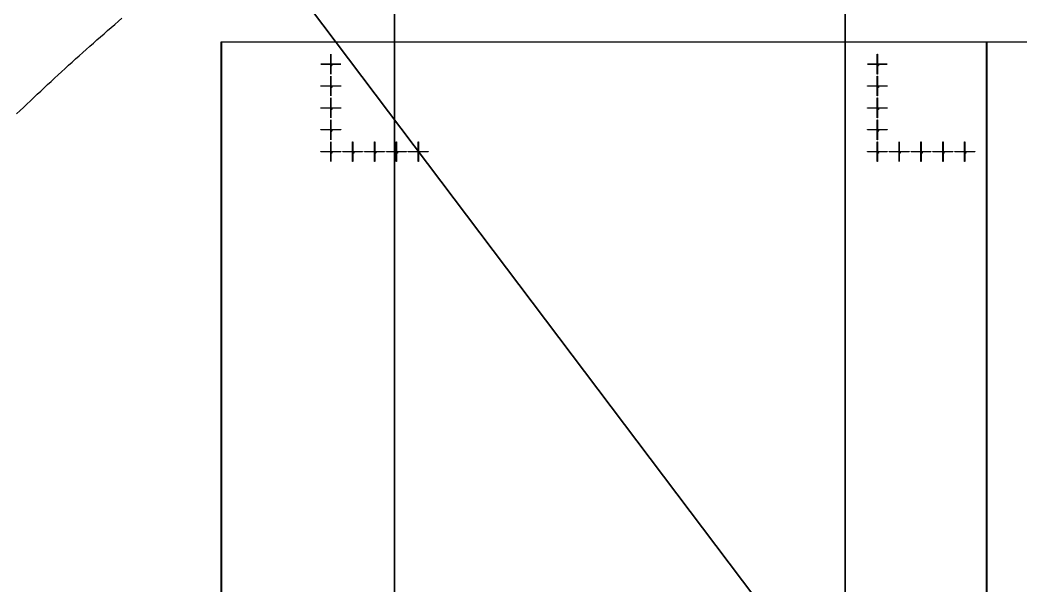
# Model space of a CAD drawing. Extents: x -25400 to 25400, y -24113 to 25400.
# Drawn here: x -15848 to -6690, y 12184 to 17359 of the extents above; entities that cross this region are included whole.
import ezdxf

# ---------------------------------------------------------------- set-up
doc = ezdxf.new("R2010")
doc.units = 0
for name, color, linetype in [('L0D0', 1, 'CONTINUOUS'), ('L1D0', 2, 'CONTINUOUS'), ('L3D0', 3, 'CONTINUOUS')]:
    doc.layers.add(name, color=color, linetype=linetype)

msp = doc.modelspace()

# ---------------------------------------------------------------- linework, layer by layer
at = {"layer": 'L0D0'}
for points in [[(-8299.673, -24005.737), (-8299.673, 24005.737)], [(-12421.944, 22155.255), (-12421.944, -22155.255)], [(-12421.944, -22155.255), (-12421.944, 22155.255), (-8299.673, 22155.255), (-8299.673, -24005.737)], [(-13800.333, 18274.595), (0, 0), (-19469.972, 12055.297)], [(0, 0), (-13800.333, 18274.595)], [(-15879.032, 16500.495), (-15847.729, 16530.562), (-15816.369, 16560.57), (-15784.952, 16590.518), (-15753.478, 16620.407), (-15721.948, 16650.236), (-15690.361, 16680.005), (-15658.718, 16709.714), (-15627.019, 16739.363), (-15595.263, 16768.952), (-15563.452, 16798.481), (-15531.584, 16827.95), (-15499.661, 16857.358), (-15467.682, 16886.705), (-15435.648, 16915.992), (-15403.558, 16945.218), (-15371.412, 16974.383), (-15339.212, 17003.487), (-15306.956, 17032.53), (-15274.646, 17061.512), (-15242.28, 17090.433), (-15209.86, 17119.292), (-15177.385, 17148.09), (-15144.856, 17176.826), (-15112.272, 17205.5), (-15079.634, 17234.113), (-15046.941, 17262.664), (-15014.195, 17291.152), (-14981.395, 17319.579), (-14948.541, 17347.943), (-14915.633, 17376.245)]]:
    msp.add_lwpolyline(points, dxfattribs=at)
at = {"layer": 'L1D0'}
for points in [[(-13005.75, 16963.85), (-13005.75, 17046.85), (-13003.25, 17046.85), (-13003.25, 16963.85)], [(-8005.75, 16963.85), (-8005.75, 17046.85), (-8003.25, 17046.85), (-8003.25, 16963.85)], [(-13095.5, 16954.6), (-13095.5, 16957.1), (-13012.5, 16957.1), (-13012.5, 16954.6)], [(-13004.7, 16950.85), (-13004.7, 16955.65), (-13009.5, 16955.65), (-13009.5, 16956.05), (-13004.7, 16956.05), (-13004.7, 16960.85), (-13004.3, 16960.85), (-13004.3, 16956.05), (-12999.5, 16956.05), (-12999.5, 16955.65), (-13004.3, 16955.65), (-13004.3, 16950.85)], [(-13005.75, 16864.85), (-13005.75, 16947.85), (-13003.25, 16947.85), (-13003.25, 16864.85)], [(-12998.5, 16945.294), (-12998.5, 16948.85), (-12994.056, 16948.85), (-12994.056, 16947.961), (-12997.611, 16947.961), (-12997.611, 16946.183), (-12994.944, 16946.183), (-12994.944, 16945.294)], [(-12998.5, 16942.628), (-12998.5, 16943.517), (-12994.944, 16943.517), (-12994.944, 16942.628)], [(-12996.5, 16954.6), (-12996.5, 16957.1), (-12913.5, 16957.1), (-12913.5, 16954.6)], [(-12994.944, 16943.517), (-12994.944, 16945.294), (-12994.056, 16945.294), (-12994.056, 16943.517)], [(-8095.5, 16954.6), (-8095.5, 16957.1), (-8012.5, 16957.1), (-8012.5, 16954.6)], [(-8004.7, 16950.85), (-8004.7, 16955.65), (-8009.5, 16955.65), (-8009.5, 16956.05), (-8004.7, 16956.05), (-8004.7, 16960.85), (-8004.3, 16960.85), (-8004.3, 16956.05), (-7999.5, 16956.05), (-7999.5, 16955.65), (-8004.3, 16955.65), (-8004.3, 16950.85)], [(-8005.75, 16864.85), (-8005.75, 16947.85), (-8003.25, 16947.85), (-8003.25, 16864.85)], [(-7998.5, 16945.294), (-7998.5, 16948.85), (-7994.056, 16948.85), (-7994.056, 16947.961), (-7997.611, 16947.961), (-7997.611, 16946.183), (-7994.944, 16946.183), (-7994.944, 16945.294)], [(-7998.5, 16942.628), (-7998.5, 16943.517), (-7994.944, 16943.517), (-7994.944, 16942.628)], [(-7996.5, 16954.6), (-7996.5, 16957.1), (-7913.5, 16957.1), (-7913.5, 16954.6)], [(-7994.944, 16943.517), (-7994.944, 16945.294), (-7994.056, 16945.294), (-7994.056, 16943.517)], [(-13004.7, 16750.85), (-13004.7, 16755.65), (-13009.5, 16755.65), (-13009.5, 16756.05), (-13004.7, 16756.05), (-13004.7, 16760.85), (-13004.3, 16760.85), (-13004.3, 16756.05), (-12999.5, 16756.05), (-12999.5, 16755.65), (-13004.3, 16755.65), (-13004.3, 16750.85)], [(-13005.75, 16763.85), (-13005.75, 16846.85), (-13003.25, 16846.85), (-13003.25, 16763.85)], [(-8004.7, 16750.85), (-8004.7, 16755.65), (-8009.5, 16755.65), (-8009.5, 16756.05), (-8004.7, 16756.05), (-8004.7, 16760.85), (-8004.3, 16760.85), (-8004.3, 16756.05), (-7999.5, 16756.05), (-7999.5, 16755.65), (-8004.3, 16755.65), (-8004.3, 16750.85)], [(-8005.75, 16763.85), (-8005.75, 16846.85), (-8003.25, 16846.85), (-8003.25, 16763.85)], [(-13095.5, 16754.6), (-13095.5, 16757.1), (-13012.5, 16757.1), (-13012.5, 16754.6)], [(-13005.75, 16664.85), (-13005.75, 16747.85), (-13003.25, 16747.85), (-13003.25, 16664.85)], [(-12995.833, 16742.628), (-12995.833, 16744.406), (-12998.5, 16744.406), (-12998.5, 16746.183), (-12997.611, 16746.183), (-12997.611, 16745.294), (-12995.833, 16745.294), (-12995.833, 16747.961), (-12996.722, 16747.961), (-12996.722, 16748.85), (-12994.944, 16748.85), (-12994.944, 16745.294), (-12994.056, 16745.294), (-12994.056, 16744.406), (-12994.944, 16744.406), (-12994.944, 16742.628)], [(-12997.611, 16746.183), (-12997.611, 16747.961), (-12996.722, 16747.961), (-12996.722, 16746.183)], [(-12996.5, 16754.6), (-12996.5, 16757.1), (-12913.5, 16757.1), (-12913.5, 16754.6)], [(-8095.5, 16754.6), (-8095.5, 16757.1), (-8012.5, 16757.1), (-8012.5, 16754.6)], [(-8005.75, 16664.85), (-8005.75, 16747.85), (-8003.25, 16747.85), (-8003.25, 16664.85)], [(-7995.833, 16742.628), (-7995.833, 16744.406), (-7998.5, 16744.406), (-7998.5, 16746.183), (-7997.611, 16746.183), (-7997.611, 16745.294), (-7995.833, 16745.294), (-7995.833, 16747.961), (-7996.722, 16747.961), (-7996.722, 16748.85), (-7994.944, 16748.85), (-7994.944, 16745.294), (-7994.056, 16745.294), (-7994.056, 16744.406), (-7994.944, 16744.406), (-7994.944, 16742.628)], [(-7997.611, 16746.183), (-7997.611, 16747.961), (-7996.722, 16747.961), (-7996.722, 16746.183)], [(-7996.5, 16754.6), (-7996.5, 16757.1), (-7913.5, 16757.1), (-7913.5, 16754.6)], [(-13005.75, 16563.85), (-13005.75, 16646.85), (-13003.25, 16646.85), (-13003.25, 16563.85)], [(-8005.75, 16563.85), (-8005.75, 16646.85), (-8003.25, 16646.85), (-8003.25, 16563.85)], [(-13095.5, 16554.6), (-13095.5, 16557.1), (-13012.5, 16557.1), (-13012.5, 16554.6)], [(-13004.7, 16550.85), (-13004.7, 16555.65), (-13009.5, 16555.65), (-13009.5, 16556.05), (-13004.7, 16556.05), (-13004.7, 16560.85), (-13004.3, 16560.85), (-13004.3, 16556.05), (-12999.5, 16556.05), (-12999.5, 16555.65), (-13004.3, 16555.65), (-13004.3, 16550.85)], [(-13005.75, 16464.85), (-13005.75, 16547.85), (-13003.25, 16547.85), (-13003.25, 16464.85)], [(-12998.5, 16547.961), (-12998.5, 16548.85), (-12994.944, 16548.85), (-12994.944, 16547.961)], [(-12998.5, 16542.628), (-12998.5, 16543.517), (-12994.944, 16543.517), (-12994.944, 16542.628)], [(-12997.611, 16545.294), (-12997.611, 16546.183), (-12994.944, 16546.183), (-12994.944, 16545.294)], [(-12996.5, 16554.6), (-12996.5, 16557.1), (-12913.5, 16557.1), (-12913.5, 16554.6)], [(-12994.944, 16546.183), (-12994.944, 16547.961), (-12994.056, 16547.961), (-12994.056, 16546.183)], [(-12994.944, 16543.517), (-12994.944, 16545.294), (-12994.056, 16545.294), (-12994.056, 16543.517)], [(-8095.5, 16554.6), (-8095.5, 16557.1), (-8012.5, 16557.1), (-8012.5, 16554.6)], [(-8004.7, 16550.85), (-8004.7, 16555.65), (-8009.5, 16555.65), (-8009.5, 16556.05), (-8004.7, 16556.05), (-8004.7, 16560.85), (-8004.3, 16560.85), (-8004.3, 16556.05), (-7999.5, 16556.05), (-7999.5, 16555.65), (-8004.3, 16555.65), (-8004.3, 16550.85)], [(-8005.75, 16464.85), (-8005.75, 16547.85), (-8003.25, 16547.85), (-8003.25, 16464.85)], [(-7998.5, 16547.961), (-7998.5, 16548.85), (-7994.944, 16548.85), (-7994.944, 16547.961)], [(-7998.5, 16542.628), (-7998.5, 16543.517), (-7994.944, 16543.517), (-7994.944, 16542.628)], [(-7997.611, 16545.294), (-7997.611, 16546.183), (-7994.944, 16546.183), (-7994.944, 16545.294)], [(-7996.5, 16554.6), (-7996.5, 16557.1), (-7913.5, 16557.1), (-7913.5, 16554.6)], [(-7994.944, 16546.183), (-7994.944, 16547.961), (-7994.056, 16547.961), (-7994.056, 16546.183)], [(-7994.944, 16543.517), (-7994.944, 16545.294), (-7994.056, 16545.294), (-7994.056, 16543.517)], [(-13005.75, 16363.85), (-13005.75, 16446.85), (-13003.25, 16446.85), (-13003.25, 16363.85)], [(-8005.75, 16363.85), (-8005.75, 16446.85), (-8003.25, 16446.85), (-8003.25, 16363.85)], [(-13095.5, 16354.6), (-13095.5, 16357.1), (-13012.5, 16357.1), (-13012.5, 16354.6)], [(-13004.7, 16350.85), (-13004.7, 16355.65), (-13009.5, 16355.65), (-13009.5, 16356.05), (-13004.7, 16356.05), (-13004.7, 16360.85), (-13004.3, 16360.85), (-13004.3, 16356.05), (-12999.5, 16356.05), (-12999.5, 16355.65), (-13004.3, 16355.65), (-13004.3, 16350.85)], [(-13005.75, 16264.85), (-13005.75, 16347.85), (-13003.25, 16347.85), (-13003.25, 16264.85)], [(-12998.5, 16347.072), (-12998.5, 16347.961), (-12997.611, 16347.961), (-12997.611, 16347.072)], [(-12998.5, 16342.628), (-12998.5, 16344.406), (-12997.611, 16344.406), (-12997.611, 16343.517), (-12994.056, 16343.517), (-12994.056, 16342.628)], [(-12997.611, 16347.961), (-12997.611, 16348.85), (-12994.944, 16348.85), (-12994.944, 16347.961)], [(-12997.611, 16344.406), (-12997.611, 16345.294), (-12995.833, 16345.294), (-12995.833, 16344.406)], [(-12996.5, 16354.6), (-12996.5, 16357.1), (-12913.5, 16357.1), (-12913.5, 16354.6)], [(-12995.833, 16345.294), (-12995.833, 16346.183), (-12994.944, 16346.183), (-12994.944, 16345.294)], [(-12994.944, 16346.183), (-12994.944, 16347.961), (-12994.056, 16347.961), (-12994.056, 16346.183)], [(-8095.5, 16354.6), (-8095.5, 16357.1), (-8012.5, 16357.1), (-8012.5, 16354.6)], [(-8004.7, 16350.85), (-8004.7, 16355.65), (-8009.5, 16355.65), (-8009.5, 16356.05), (-8004.7, 16356.05), (-8004.7, 16360.85), (-8004.3, 16360.85), (-8004.3, 16356.05), (-7999.5, 16356.05), (-7999.5, 16355.65), (-8004.3, 16355.65), (-8004.3, 16350.85)], [(-8005.75, 16264.85), (-8005.75, 16347.85), (-8003.25, 16347.85), (-8003.25, 16264.85)], [(-7998.5, 16347.072), (-7998.5, 16347.961), (-7997.611, 16347.961), (-7997.611, 16347.072)], [(-7998.5, 16342.628), (-7998.5, 16344.406), (-7997.611, 16344.406), (-7997.611, 16343.517), (-7994.056, 16343.517), (-7994.056, 16342.628)], [(-7997.611, 16347.961), (-7997.611, 16348.85), (-7994.944, 16348.85), (-7994.944, 16347.961)], [(-7997.611, 16344.406), (-7997.611, 16345.294), (-7995.833, 16345.294), (-7995.833, 16344.406)], [(-7996.5, 16354.6), (-7996.5, 16357.1), (-7913.5, 16357.1), (-7913.5, 16354.6)], [(-7995.833, 16345.294), (-7995.833, 16346.183), (-7994.944, 16346.183), (-7994.944, 16345.294)], [(-7994.944, 16346.183), (-7994.944, 16347.961), (-7994.056, 16347.961), (-7994.056, 16346.183)], [(-13005.75, 16163.85), (-13005.75, 16246.85), (-13003.25, 16246.85), (-13003.25, 16163.85)], [(-12805.75, 16163.85), (-12805.75, 16246.85), (-12803.25, 16246.85), (-12803.25, 16163.85)], [(-12605.75, 16163.85), (-12605.75, 16246.85), (-12603.25, 16246.85), (-12603.25, 16163.85)], [(-12405.75, 16163.85), (-12405.75, 16246.85), (-12403.25, 16246.85), (-12403.25, 16163.85)], [(-12205.75, 16163.85), (-12205.75, 16246.85), (-12203.25, 16246.85), (-12203.25, 16163.85)], [(-8005.75, 16163.85), (-8005.75, 16246.85), (-8003.25, 16246.85), (-8003.25, 16163.85)], [(-7805.75, 16163.85), (-7805.75, 16246.85), (-7803.25, 16246.85), (-7803.25, 16163.85)], [(-7605.75, 16163.85), (-7605.75, 16246.85), (-7603.25, 16246.85), (-7603.25, 16163.85)], [(-7405.75, 16163.85), (-7405.75, 16246.85), (-7403.25, 16246.85), (-7403.25, 16163.85)], [(-7205.75, 16163.85), (-7205.75, 16246.85), (-7203.25, 16246.85), (-7203.25, 16163.85)], [(-13095.5, 16154.6), (-13095.5, 16157.1), (-13012.5, 16157.1), (-13012.5, 16154.6)], [(-13004.7, 16150.85), (-13004.7, 16155.65), (-13009.5, 16155.65), (-13009.5, 16156.05), (-13004.7, 16156.05), (-13004.7, 16160.85), (-13004.3, 16160.85), (-13004.3, 16156.05), (-12999.5, 16156.05), (-12999.5, 16155.65), (-13004.3, 16155.65), (-13004.3, 16150.85)], [(-13005.75, 16064.85), (-13005.75, 16147.85), (-13003.25, 16147.85), (-13003.25, 16064.85)], [(-12997.611, 16142.628), (-12997.611, 16143.517), (-12996.722, 16143.517), (-12996.722, 16147.072), (-12997.611, 16147.072), (-12997.611, 16147.961), (-12996.722, 16147.961), (-12996.722, 16148.85), (-12995.833, 16148.85), (-12995.833, 16143.517), (-12994.944, 16143.517), (-12994.944, 16142.628)], [(-12996.5, 16154.6), (-12996.5, 16157.1), (-12913.5, 16157.1), (-12913.5, 16154.6)], [(-12895.5, 16154.6), (-12895.5, 16157.1), (-12812.5, 16157.1), (-12812.5, 16154.6)], [(-12804.7, 16150.85), (-12804.7, 16155.65), (-12809.5, 16155.65), (-12809.5, 16156.05), (-12804.7, 16156.05), (-12804.7, 16160.85), (-12804.3, 16160.85), (-12804.3, 16156.05), (-12799.5, 16156.05), (-12799.5, 16155.65), (-12804.3, 16155.65), (-12804.3, 16150.85)], [(-12805.75, 16064.85), (-12805.75, 16147.85), (-12803.25, 16147.85), (-12803.25, 16064.85)], [(-12798.5, 16147.072), (-12798.5, 16147.961), (-12797.611, 16147.961), (-12797.611, 16147.072)], [(-12798.5, 16142.628), (-12798.5, 16144.406), (-12797.611, 16144.406), (-12797.611, 16143.517), (-12794.056, 16143.517), (-12794.056, 16142.628)], [(-12797.611, 16147.961), (-12797.611, 16148.85), (-12794.944, 16148.85), (-12794.944, 16147.961)], [(-12797.611, 16144.406), (-12797.611, 16145.294), (-12795.833, 16145.294), (-12795.833, 16144.406)], [(-12796.5, 16154.6), (-12796.5, 16157.1), (-12713.5, 16157.1), (-12713.5, 16154.6)], [(-12795.833, 16145.294), (-12795.833, 16146.183), (-12794.944, 16146.183), (-12794.944, 16145.294)], [(-12794.944, 16146.183), (-12794.944, 16147.961), (-12794.056, 16147.961), (-12794.056, 16146.183)], [(-12695.5, 16154.6), (-12695.5, 16157.1), (-12612.5, 16157.1), (-12612.5, 16154.6)], [(-12604.7, 16150.85), (-12604.7, 16155.65), (-12609.5, 16155.65), (-12609.5, 16156.05), (-12604.7, 16156.05), (-12604.7, 16160.85), (-12604.3, 16160.85), (-12604.3, 16156.05), (-12599.5, 16156.05), (-12599.5, 16155.65), (-12604.3, 16155.65), (-12604.3, 16150.85)], [(-12605.75, 16064.85), (-12605.75, 16147.85), (-12603.25, 16147.85), (-12603.25, 16064.85)], [(-12598.5, 16147.961), (-12598.5, 16148.85), (-12594.944, 16148.85), (-12594.944, 16147.961)], [(-12598.5, 16142.628), (-12598.5, 16143.517), (-12594.944, 16143.517), (-12594.944, 16142.628)], [(-12597.611, 16145.294), (-12597.611, 16146.183), (-12594.944, 16146.183), (-12594.944, 16145.294)], [(-12596.5, 16154.6), (-12596.5, 16157.1), (-12513.5, 16157.1), (-12513.5, 16154.6)], [(-12594.944, 16146.183), (-12594.944, 16147.961), (-12594.056, 16147.961), (-12594.056, 16146.183)], [(-12594.944, 16143.517), (-12594.944, 16145.294), (-12594.056, 16145.294), (-12594.056, 16143.517)], [(-12495.5, 16154.6), (-12495.5, 16157.1), (-12412.5, 16157.1), (-12412.5, 16154.6)], [(-12404.7, 16150.85), (-12404.7, 16155.65), (-12409.5, 16155.65), (-12409.5, 16156.05), (-12404.7, 16156.05), (-12404.7, 16160.85), (-12404.3, 16160.85), (-12404.3, 16156.05), (-12399.5, 16156.05), (-12399.5, 16155.65), (-12404.3, 16155.65), (-12404.3, 16150.85)], [(-12405.75, 16064.85), (-12405.75, 16147.85), (-12403.25, 16147.85), (-12403.25, 16064.85)], [(-12395.833, 16142.628), (-12395.833, 16144.406), (-12398.5, 16144.406), (-12398.5, 16146.183), (-12397.611, 16146.183), (-12397.611, 16145.294), (-12395.833, 16145.294), (-12395.833, 16147.961), (-12396.722, 16147.961), (-12396.722, 16148.85), (-12394.944, 16148.85), (-12394.944, 16145.294), (-12394.056, 16145.294), (-12394.056, 16144.406), (-12394.944, 16144.406), (-12394.944, 16142.628)], [(-12397.611, 16146.183), (-12397.611, 16147.961), (-12396.722, 16147.961), (-12396.722, 16146.183)], [(-12396.5, 16154.6), (-12396.5, 16157.1), (-12313.5, 16157.1), (-12313.5, 16154.6)], [(-12295.5, 16154.6), (-12295.5, 16157.1), (-12212.5, 16157.1), (-12212.5, 16154.6)], [(-12204.7, 16150.85), (-12204.7, 16155.65), (-12209.5, 16155.65), (-12209.5, 16156.05), (-12204.7, 16156.05), (-12204.7, 16160.85), (-12204.3, 16160.85), (-12204.3, 16156.05), (-12199.5, 16156.05), (-12199.5, 16155.65), (-12204.3, 16155.65), (-12204.3, 16150.85)], [(-12205.75, 16064.85), (-12205.75, 16147.85), (-12203.25, 16147.85), (-12203.25, 16064.85)], [(-12198.5, 16145.294), (-12198.5, 16148.85), (-12194.056, 16148.85), (-12194.056, 16147.961), (-12197.611, 16147.961), (-12197.611, 16146.183), (-12194.944, 16146.183), (-12194.944, 16145.294)], [(-12198.5, 16142.628), (-12198.5, 16143.517), (-12194.944, 16143.517), (-12194.944, 16142.628)], [(-12196.5, 16154.6), (-12196.5, 16157.1), (-12113.5, 16157.1), (-12113.5, 16154.6)], [(-12194.944, 16143.517), (-12194.944, 16145.294), (-12194.056, 16145.294), (-12194.056, 16143.517)], [(-8095.5, 16154.6), (-8095.5, 16157.1), (-8012.5, 16157.1), (-8012.5, 16154.6)], [(-8004.7, 16150.85), (-8004.7, 16155.65), (-8009.5, 16155.65), (-8009.5, 16156.05), (-8004.7, 16156.05), (-8004.7, 16160.85), (-8004.3, 16160.85), (-8004.3, 16156.05), (-7999.5, 16156.05), (-7999.5, 16155.65), (-8004.3, 16155.65), (-8004.3, 16150.85)], [(-8005.75, 16064.85), (-8005.75, 16147.85), (-8003.25, 16147.85), (-8003.25, 16064.85)], [(-7997.611, 16142.628), (-7997.611, 16143.517), (-7996.722, 16143.517), (-7996.722, 16147.072), (-7997.611, 16147.072), (-7997.611, 16147.961), (-7996.722, 16147.961), (-7996.722, 16148.85), (-7995.833, 16148.85), (-7995.833, 16143.517), (-7994.944, 16143.517), (-7994.944, 16142.628)], [(-7996.5, 16154.6), (-7996.5, 16157.1), (-7913.5, 16157.1), (-7913.5, 16154.6)], [(-7895.5, 16154.6), (-7895.5, 16157.1), (-7812.5, 16157.1), (-7812.5, 16154.6)], [(-7804.7, 16150.85), (-7804.7, 16155.65), (-7809.5, 16155.65), (-7809.5, 16156.05), (-7804.7, 16156.05), (-7804.7, 16160.85), (-7804.3, 16160.85), (-7804.3, 16156.05), (-7799.5, 16156.05), (-7799.5, 16155.65), (-7804.3, 16155.65), (-7804.3, 16150.85)], [(-7805.75, 16064.85), (-7805.75, 16147.85), (-7803.25, 16147.85), (-7803.25, 16064.85)], [(-7798.5, 16147.072), (-7798.5, 16147.961), (-7797.611, 16147.961), (-7797.611, 16147.072)], [(-7798.5, 16142.628), (-7798.5, 16144.406), (-7797.611, 16144.406), (-7797.611, 16143.517), (-7794.056, 16143.517), (-7794.056, 16142.628)], [(-7797.611, 16147.961), (-7797.611, 16148.85), (-7794.944, 16148.85), (-7794.944, 16147.961)], [(-7797.611, 16144.406), (-7797.611, 16145.294), (-7795.833, 16145.294), (-7795.833, 16144.406)], [(-7796.5, 16154.6), (-7796.5, 16157.1), (-7713.5, 16157.1), (-7713.5, 16154.6)], [(-7795.833, 16145.294), (-7795.833, 16146.183), (-7794.944, 16146.183), (-7794.944, 16145.294)], [(-7794.944, 16146.183), (-7794.944, 16147.961), (-7794.056, 16147.961), (-7794.056, 16146.183)], [(-7695.5, 16154.6), (-7695.5, 16157.1), (-7612.5, 16157.1), (-7612.5, 16154.6)], [(-7604.7, 16150.85), (-7604.7, 16155.65), (-7609.5, 16155.65), (-7609.5, 16156.05), (-7604.7, 16156.05), (-7604.7, 16160.85), (-7604.3, 16160.85), (-7604.3, 16156.05), (-7599.5, 16156.05), (-7599.5, 16155.65), (-7604.3, 16155.65), (-7604.3, 16150.85)], [(-7605.75, 16064.85), (-7605.75, 16147.85), (-7603.25, 16147.85), (-7603.25, 16064.85)], [(-7598.5, 16147.961), (-7598.5, 16148.85), (-7594.944, 16148.85), (-7594.944, 16147.961)], [(-7598.5, 16142.628), (-7598.5, 16143.517), (-7594.944, 16143.517), (-7594.944, 16142.628)], [(-7597.611, 16145.294), (-7597.611, 16146.183), (-7594.944, 16146.183), (-7594.944, 16145.294)], [(-7596.5, 16154.6), (-7596.5, 16157.1), (-7513.5, 16157.1), (-7513.5, 16154.6)], [(-7594.944, 16146.183), (-7594.944, 16147.961), (-7594.056, 16147.961), (-7594.056, 16146.183)], [(-7594.944, 16143.517), (-7594.944, 16145.294), (-7594.056, 16145.294), (-7594.056, 16143.517)], [(-7495.5, 16154.6), (-7495.5, 16157.1), (-7412.5, 16157.1), (-7412.5, 16154.6)], [(-7404.7, 16150.85), (-7404.7, 16155.65), (-7409.5, 16155.65), (-7409.5, 16156.05), (-7404.7, 16156.05), (-7404.7, 16160.85), (-7404.3, 16160.85), (-7404.3, 16156.05), (-7399.5, 16156.05), (-7399.5, 16155.65), (-7404.3, 16155.65), (-7404.3, 16150.85)], [(-7405.75, 16064.85), (-7405.75, 16147.85), (-7403.25, 16147.85), (-7403.25, 16064.85)], [(-7395.833, 16142.628), (-7395.833, 16144.406), (-7398.5, 16144.406), (-7398.5, 16146.183), (-7397.611, 16146.183), (-7397.611, 16145.294), (-7395.833, 16145.294), (-7395.833, 16147.961), (-7396.722, 16147.961), (-7396.722, 16148.85), (-7394.944, 16148.85), (-7394.944, 16145.294), (-7394.056, 16145.294), (-7394.056, 16144.406), (-7394.944, 16144.406), (-7394.944, 16142.628)], [(-7397.611, 16146.183), (-7397.611, 16147.961), (-7396.722, 16147.961), (-7396.722, 16146.183)], [(-7396.5, 16154.6), (-7396.5, 16157.1), (-7313.5, 16157.1), (-7313.5, 16154.6)], [(-7295.5, 16154.6), (-7295.5, 16157.1), (-7212.5, 16157.1), (-7212.5, 16154.6)], [(-7204.7, 16150.85), (-7204.7, 16155.65), (-7209.5, 16155.65), (-7209.5, 16156.05), (-7204.7, 16156.05), (-7204.7, 16160.85), (-7204.3, 16160.85), (-7204.3, 16156.05), (-7199.5, 16156.05), (-7199.5, 16155.65), (-7204.3, 16155.65), (-7204.3, 16150.85)], [(-7205.75, 16064.85), (-7205.75, 16147.85), (-7203.25, 16147.85), (-7203.25, 16064.85)], [(-7198.5, 16145.294), (-7198.5, 16148.85), (-7194.056, 16148.85), (-7194.056, 16147.961), (-7197.611, 16147.961), (-7197.611, 16146.183), (-7194.944, 16146.183), (-7194.944, 16145.294)], [(-7198.5, 16142.628), (-7198.5, 16143.517), (-7194.944, 16143.517), (-7194.944, 16142.628)], [(-7196.5, 16154.6), (-7196.5, 16157.1), (-7113.5, 16157.1), (-7113.5, 16154.6)], [(-7194.944, 16143.517), (-7194.944, 16145.294), (-7194.056, 16145.294), (-7194.056, 16143.517)]]:
    msp.add_lwpolyline(points, close=True, dxfattribs=at)
at = {"layer": 'L3D0'}
msp.add_lwpolyline([(-1.5, 17155.85), (-7001.5, 17155.85), (-7001.5, 10155.85), (-7004.5, 10155.85), (-7004.5, 17155.85), (-14004.5, 17155.85), (-14004.5, 10155.85), (-14007.5, 10155.85), (-14007.5, 17158.85), (14007.5, 17158.85)], dxfattribs=at)

doc.saveas('drawing.dxf')
